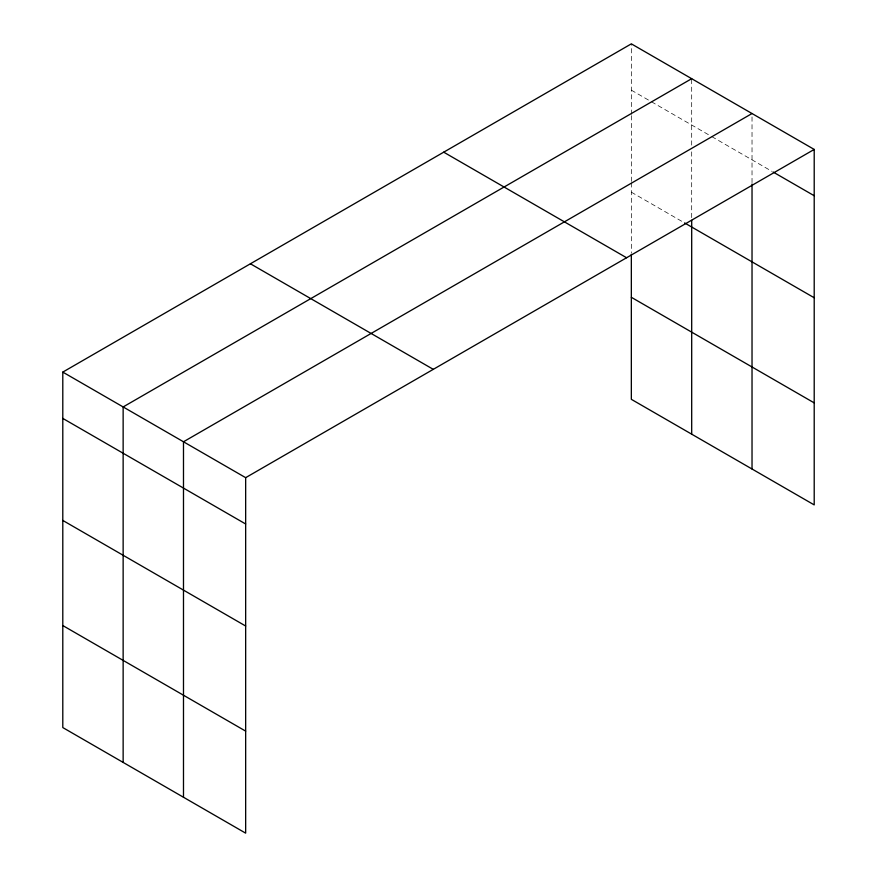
<?xml version="1.0" encoding="UTF-8"?>
<svg xmlns="http://www.w3.org/2000/svg" width="877" height="877" viewBox="0 0 877 877"><rect width="100%" height="100%" fill="white"/><g stroke="black" fill="none" stroke-linecap="round" stroke-linejoin="round"><path stroke-width="0.66" stroke-dasharray="4.38 3.29" d="M631.341 115.665L631.341 181.451M631.341 114.328L631.341 43.85M691.69 151.853L691.69 217.628M691.69 145.143L691.69 78.689M752.027 182.668L752.027 113.528M631.341 90.167L650.274 101.096M651.458 101.776L710.611 135.935M711.795 136.615L771.968 171.355M631.341 192.184L683.402 222.243M631.341 182.789L631.341 252.828"/><path stroke-width="1.32" d="M752.027 184.006L752.027 469.009M62.793 372.1L245.659 477.669L245.659 833.15L62.793 727.57L62.793 372.1L631.341 43.85L814.207 149.43L814.207 504.9L631.341 399.331L631.341 254.177M691.69 78.689L123.142 406.939L123.142 762.409M752.027 113.528L183.49 441.778L183.49 797.259M245.659 477.669L814.207 149.43M773.141 172.035L814.207 195.735M684.586 222.922L814.207 297.763M443.718 152.17L626.584 257.75M631.341 297.303L814.207 402.883M250.416 263.78L433.282 369.349M62.793 418.406L245.659 523.986M62.793 520.434L245.659 626.014M62.793 625.553L245.659 731.122M691.69 220.313L691.69 434.17"/></g></svg>
